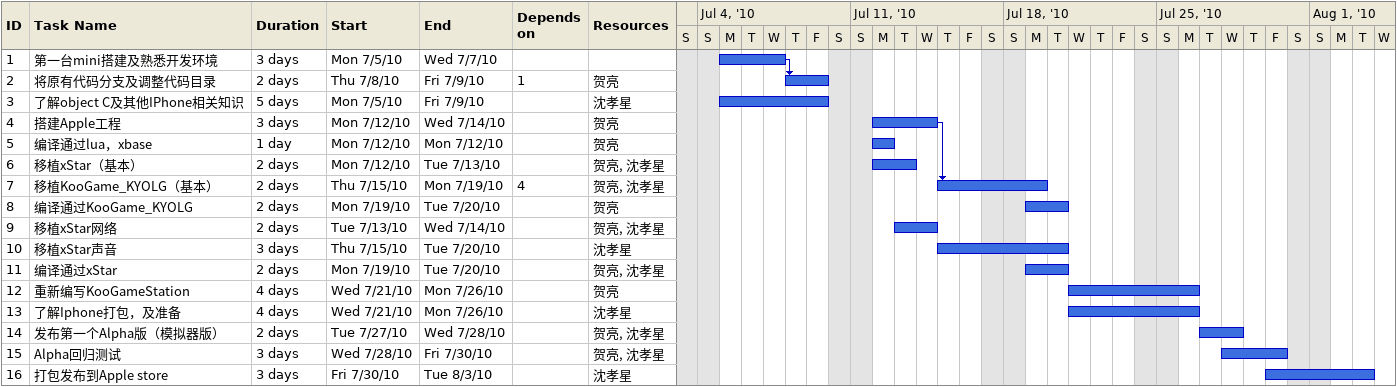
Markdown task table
| ID | Task | Duration | Start | Finish | Predecessors | Resources |
|---|---|---|---|---|---|---|
| 1 | 第一台mini搭建及熟悉开发环境 | 3d | 2010-07-05 | 2010-07-07 |  |  |
| 2 | 将原有代码分支及调整代码目录 | 2d | 2010-07-08 | 2010-07-09 | 1 | 贺亮 |
| 3 | 了解object C及其他IPhone相关知识 | 5d | 2010-07-05 | 2010-07-09 |  | 沈孝星 |
| 4 | 搭建Apple工程 | 3d | 2010-07-12 | 2010-07-14 |  | 贺亮 |
| 5 | 编译通过lua，xbase | 1d | 2010-07-12 | 2010-07-12 |  | 贺亮 |
| 6 | 移植xStar（基本） | 2d | 2010-07-12 | 2010-07-13 |  | 贺亮, 沈孝星 |
| 7 | 移植KooGame_KYOLG（基本） | 2d | 2010-07-15 | 2010-07-19 | 4 | 贺亮, 沈孝星 |
| 8 | 编译通过KooGame_KYOLG | 2d | 2010-07-19 | 2010-07-20 |  | 贺亮 |
| 9 | 移植xStar网络 | 2d | 2010-07-13 | 2010-07-14 |  | 贺亮, 沈孝星 |
| 10 | 移植xStar声音 | 3d | 2010-07-15 | 2010-07-20 |  | 沈孝星 |
| 11 | 编译通过xStar | 2d | 2010-07-19 | 2010-07-20 |  | 贺亮, 沈孝星 |
| 12 | 重新编写KooGameStation | 4d | 2010-07-21 | 2010-07-26 |  | 贺亮 |
| 13 | 了解Iphone打包，及准备 | 4d | 2010-07-21 | 2010-07-26 |  | 沈孝星 |
| 14 | 发布第一个Alpha版（模拟器版） | 2d | 2010-07-27 | 2010-07-28 |  | 贺亮, 沈孝星 |
| 15 | Alpha回归测试 | 3d | 2010-07-28 | 2010-07-30 |  | 贺亮, 沈孝星 |
| 16 | 打包发布到Apple store | 3d | 2010-07-30 | 2010-08-03 |  | 沈孝星 |
